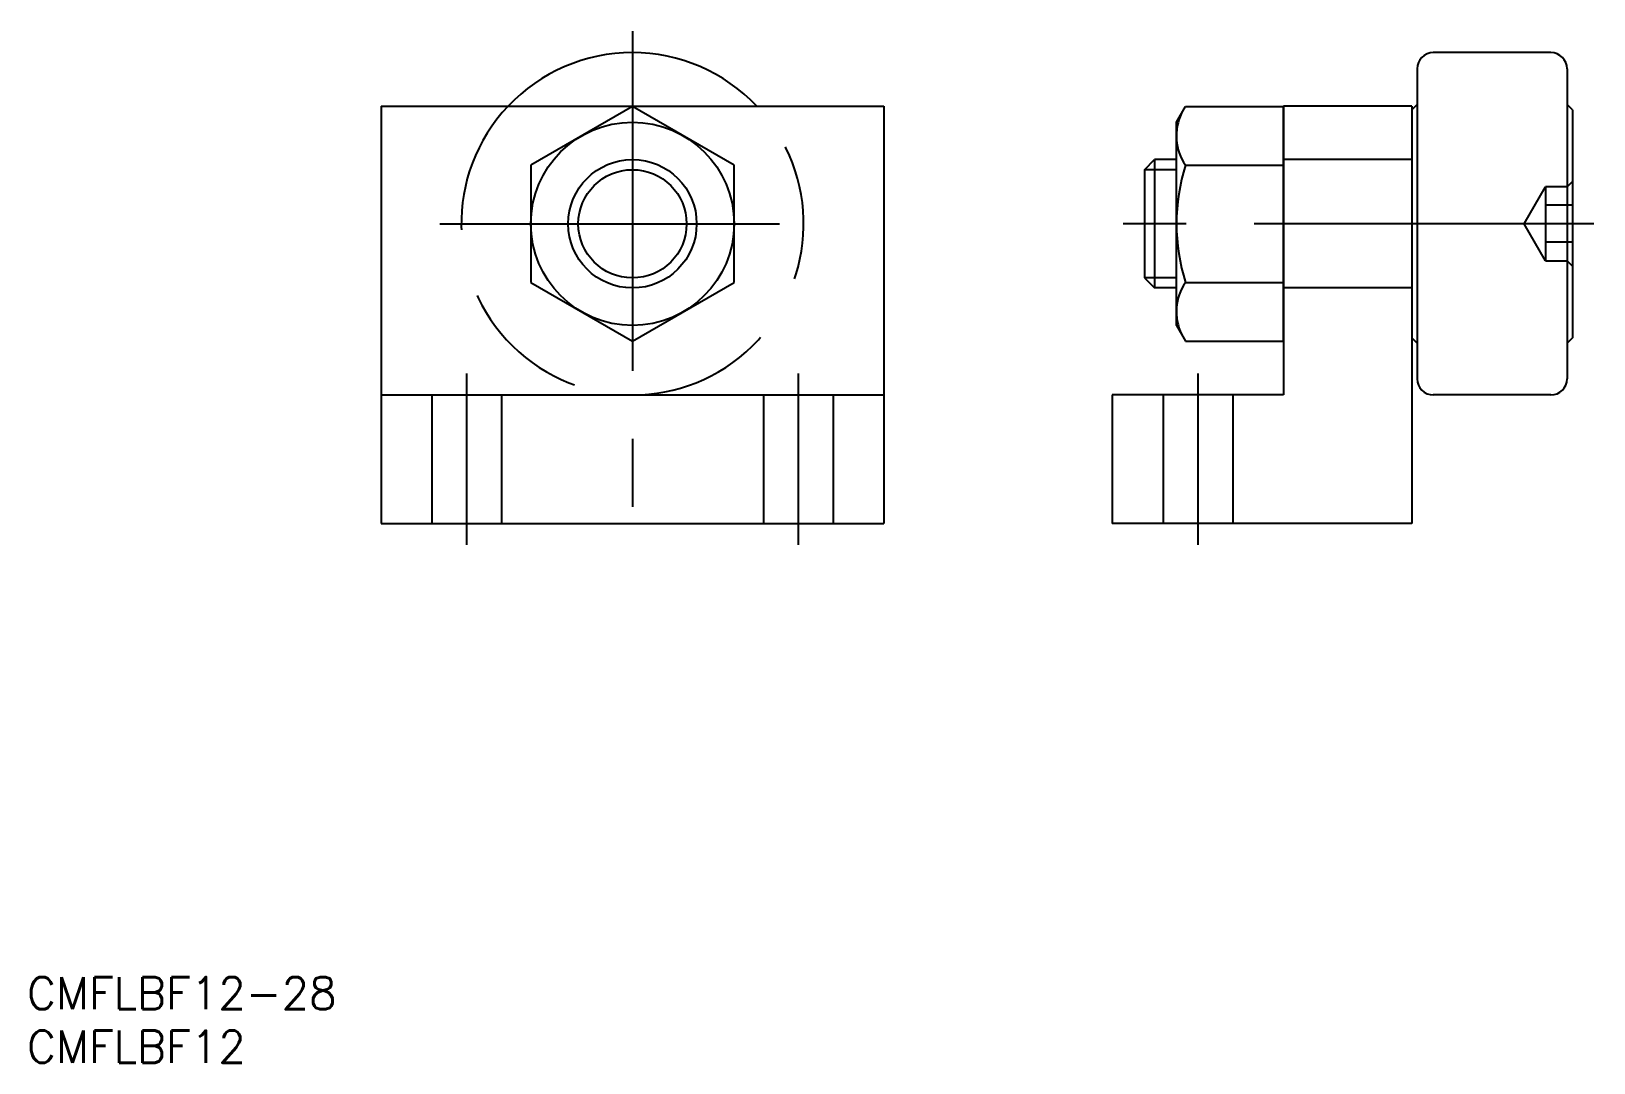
# Model space of a CAD drawing. Extents: x -56 to 90, y -78 to 18.
import ezdxf

# ---------------------------------------------------------------- set-up
doc = ezdxf.new("R2010")
doc.units = 0
doc.linetypes.add('CENTER', pattern=[50.8, 31.75, -6.35, 6.35, -6.35])
doc.linetypes.add('DASHED', pattern=[19.05, 12.7, -6.35])
doc.layers.get('0').update_dxf_attribs({"linetype": 'CONTINUOUS'})
doc.layers.add('CENTER', color=1, linetype='CENTER')
doc.styles.get("Standard").update_dxf_attribs({"font": 'txt.shx', "height": 3, "bigfont": 'bigfont.shx'})

msp = doc.modelspace()

# ---------------------------------------------------------------- linework, layer by layer
at = {"color": 7, "linetype": 'CONTINUOUS'}
for p, q in [((85.85, 16), (74.85, 16)), ((73.35, 14.5), (73.35, -14.5)), ((87.35, 14.5), (87.35, -14.5)), ((-23.5, 11), (-23.5, -28)), ((-23.5, 11), (23.5, 11)), ((0, 10.97), (-9.5, 5.48)), ((9.5, 5.48), (0, 10.97)), ((23.5, 11), (23.5, -28)), ((50.85, 9.5), (51.7, 10.97)), ((51.7, 10.97), (60.85, 10.97)), ((72.85, 11), (60.85, 11)), ((60.85, 11), (60.85, -16)), ((60.85, -10.97), (60.85, 10.97)), ((73.35, 11.15), (72.85, 10.65)), ((72.85, 11), (72.85, -28)), ((72.85, 10.65), (72.85, -10.65)), ((87.85, 10.65), (87.35, 11.15)), ((87.85, 10.65), (87.85, -10.65)), ((50.85, -9.5), (50.85, 9.5)), ((47.85, 5.05), (48.79, 6)), ((50.85, 6), (48.79, 6)), ((48.79, 6), (48.79, -6)), ((-9.5, 5.48), (-9.5, -5.48)), ((9.5, -5.48), (9.5, 5.48)), ((47.85, 5.05), (47.85, -5.05)), ((51.7, 5.48), (60.85, 5.48)), ((-9.5, -5.48), (0, -10.97)), ((0, -10.97), (9.5, -5.48)), ((47.85, -5.05), (48.79, -6)), ((51.7, -5.48), (60.85, -5.48)), ((50.85, -6), (48.79, -6)), ((50.85, -9.5), (51.7, -10.97)), ((51.7, -10.97), (60.85, -10.97)), ((72.85, -10.65), (73.35, -11.15)), ((87.85, -10.65), (87.35, -11.15)), ((-23.5, -16), (23.5, -16)), ((60.85, -16), (44.85, -16)), ((44.85, -16), (44.85, -28)), ((85.85, -16), (74.85, -16)), ((-23.5, -28), (23.5, -28)), ((72.85, -28), (44.85, -28))]:
    msp.add_line(p, q, dxfattribs=at)
at = {"color": 3, "linetype": 'DASHED'}
for p, q in [((72.85, 6), (60.85, 6)), ((83.35, 0), (85.35, 3.46)), ((85.35, 3.46), (85.35, -3.46)), ((87.35, 3.46), (85.35, 3.46)), ((87.35, 3.46), (87.85, 3.96)), ((87.85, 1.73), (85.35, 1.73)), ((85.35, -3.46), (83.35, 0)), ((87.85, -1.73), (85.35, -1.73)), ((85.35, -3.46), (87.35, -3.46)), ((87.85, -3.96), (87.35, -3.46)), ((72.85, -6), (60.85, -6)), ((-18.75, -16), (-18.75, -28)), ((-12.25, -16), (-12.25, -28)), ((12.25, -16), (12.25, -28)), ((18.75, -16), (18.75, -28)), ((49.6, -16), (49.6, -28)), ((56.1, -16), (56.1, -28))]:
    msp.add_line(p, q, dxfattribs=at)
at = {"color": 3, "linetype": 'CONTINUOUS'}
for p, q in [((50.85, 5.05), (47.85, 5.05)), ((50.85, -5.05), (47.85, -5.05))]:
    msp.add_line(p, q, dxfattribs=at)
at = {"color": 7, "linetype": 'CONTINUOUS'}
for radius in [9.5, 6]:
    msp.add_circle((0, 0), radius, dxfattribs=at)
at = {"color": 3, "linetype": 'CONTINUOUS'}
msp.add_circle((0, 0), 5.06, dxfattribs=at)
at = {"color": 7, "linetype": 'CONTINUOUS'}
for centre, radius, start, end in [((0, 0), 16, 43.4325, 136.5675), ((74.85, 14.5), 1.5, 90, 180), ((85.85, 14.5), 1.5, 0, 90), ((55.7, 8.23), 4.86, 154.3842, 214.3842), ((69, 0), 18.15, 162.412, 197.588), ((55.7, -8.23), 4.86, 145.6158, 205.6162), ((74.85, -14.5), 1.5, 180, 270), ((85.85, -14.5), 1.5, 270, 0)]:
    msp.add_arc(centre, radius, start, end, dxfattribs=at)
at = {"color": 3, "linetype": 'DASHED'}
msp.add_arc((0, 0), 16, 136.5675, 43.4325, dxfattribs=at)
at = {"layer": 'CENTER', "color": 1, "linetype": 'CENTER'}
for p, q in [((0, 18), (0, -30)), ((-18, 0), (18, 0)), ((89.85, 0), (45.85, 0)), ((-15.5, -14), (-15.5, -30)), ((15.5, -14), (15.5, -30)), ((52.85, -14), (52.85, -30))]:
    msp.add_line(p, q, dxfattribs=at)

# ---------------------------------------------------------------- texts
at = {"color": 7, "linetype": 'CONTINUOUS'}
for s, p in [('CMFLBF12-28', (-56.58, -73.42)), ('CMFLBF12', (-56.58, -78.42))]:
    msp.add_text(s, height=3, dxfattribs=at).set_placement(p)

doc.saveas('drawing.dxf')
